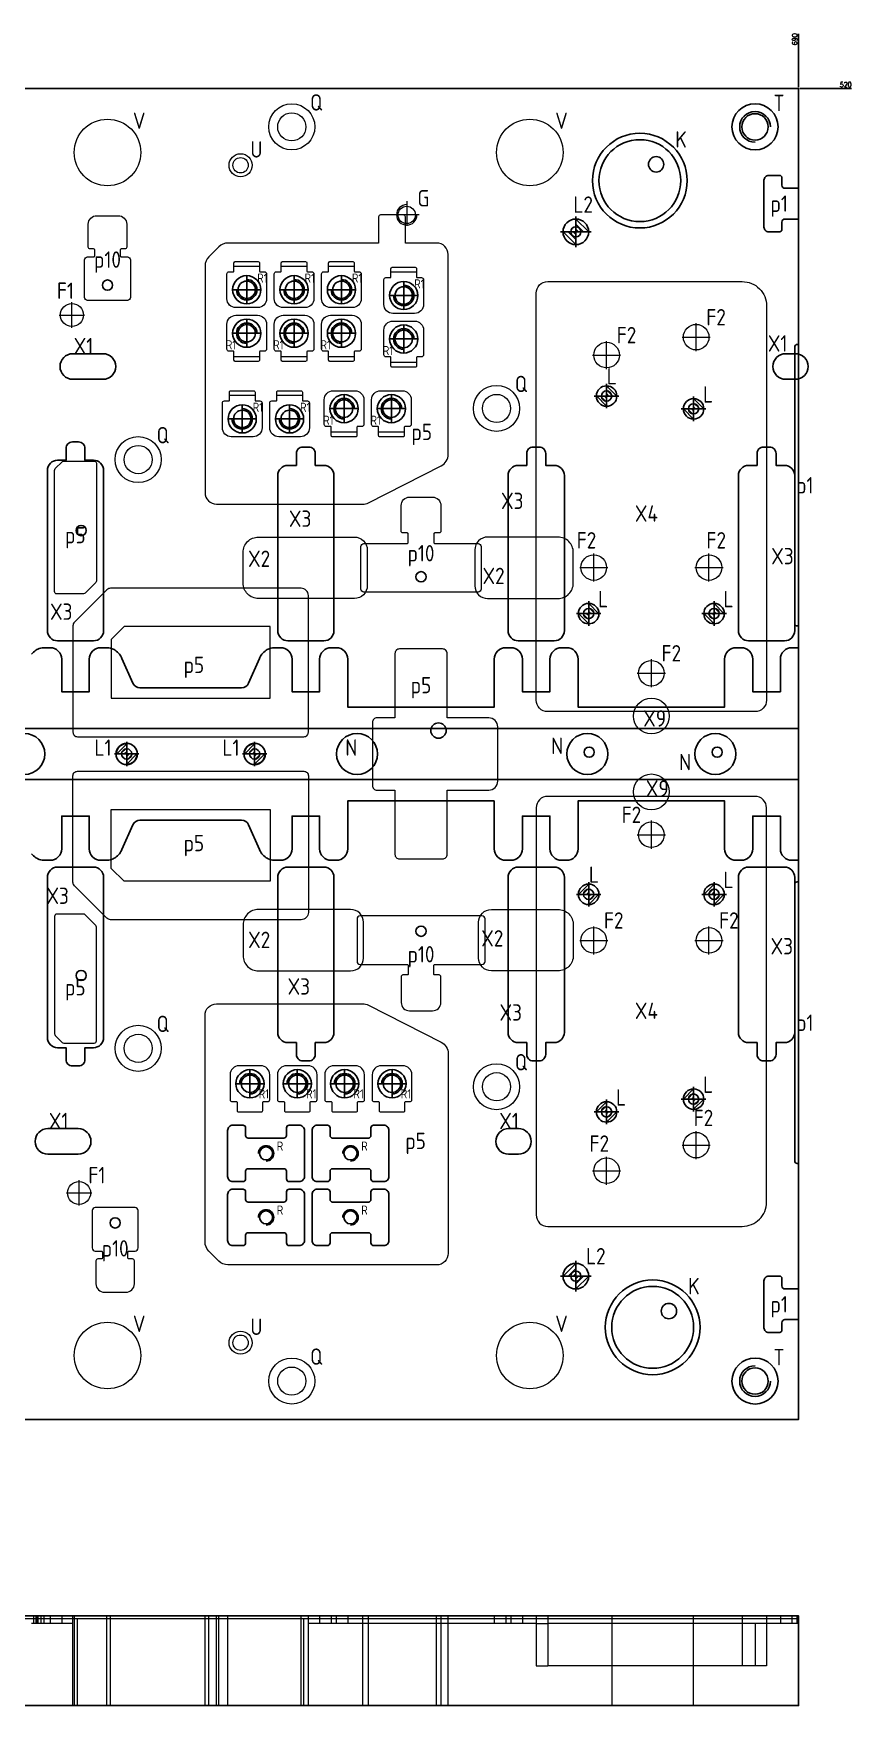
# Model space of a CAD drawing. Header units: millimetres. Extents: x 48754 to 50247, y 1387 to 2180.
# Drawn here: x 49259 to 49578, y 1447 to 2100 of the extents above; entities that cross this region are included whole.
import ezdxf
from ezdxf.enums import TextEntityAlignment as Align

# ---------------------------------------------------------------- set-up
doc = ezdxf.new("R2010")
doc.units = ezdxf.units.MM
for name, pattern in [('CENTER', [0]), ('DASHED', [0]), ('HIDDEN', [0])]:
    doc.linetypes.add(name, pattern=pattern)
for name, color, linetype in [('DIE', 7, 'Continuous'), ('DIE_O', 40, 'Continuous'), ('DIE_P', 2, 'Continuous'), ('DIE_W', 1, 'Continuous'), ('DIM', 4, 'Continuous'), ('TEXT', 4, 'Continuous')]:
    doc.layers.add(name, color=color, linetype=linetype)
doc.styles.add('gbenor', font='gbenor.shx', dxfattribs={"bigfont": 'gbcbig.shx'})
doc.styles.get("Standard").update_dxf_attribs({"font": 'txt.shx', "width": 0.85, "bigfont": 'ctxt.shx'})
doc.dimstyles.new('T-2-WX', dxfattribs={"dimtxt": 2, "dimasz": 2, "dimexe": 0.5, "dimexo": 0.5, "dimgap": 0.5, "dimtad": 1, "dimtxsty": 'Standard', "dimblk": 'OPEN30', "dimcen": 0, "dimazin": 3, "dimtfac": 1, "dimtmove": 0, "dimatfit": 3, "dimldrblk": 'OPEN30', "dimlwd": -1, "dimlwe": -1})

# ---------------------------------------------------------------- blocks, each defined once
blk = doc.blocks.new('HENXIAO0')
at = {"color": 230}
for p, q in [((-0.6, 0), (0.6, 0)), ((-0.5, -0.003), (0, 0.497)), ((-0.3, 0), (0, 0.3)), ((-0.1, 0), (0, 0.1)), ((0, 0.6), (0, -0.6)), ((0.5, 0.003), (0, -0.497)), ((0.1, 0), (0, -0.1)), ((0.3, 0), (0, -0.3))]:
    blk.add_line(p, q, dxfattribs=at)
for start, end in [(90, 180), (270, 0)]:
    blk.add_arc((0, 0), 0.5, start, end, dxfattribs=at)
blk = doc.blocks.new('locater0')
for p, q in [((-0.6, 0), (0.6, 0)), ((-0.5, -0.003), (0, 0.497)), ((-0.3, 0), (0, 0.3)), ((-0.1, 0), (0, 0.1)), ((0, 0.6), (0, -0.6)), ((0.5, 0.003), (0, -0.497)), ((0.1, 0), (0, -0.1)), ((0.3, 0), (0, -0.3))]:
    blk.add_line(p, q)
for start, end in [(90, 180), (270, 0)]:
    blk.add_arc((0, 0), 0.5, start, end)
blk = doc.blocks.new('*D7587')
at = {"layer": 'Defpoints', "color": 0}
for p in [(49557.56, 2078.96), (49573.32, 2078.96), (48867.56, 1558.96)]:
    blk.add_point(p, dxfattribs=at)
at = {"layer": 'DIM', "color": 0}
blk.add_line((49558.06, 2078.96), (49578.19, 2078.96), dxfattribs=at)
at = {"layer": 'DIM', "color": 0, "insert": (49576, 2080.46), "char_height": 2, "attachment_point": 5}
blk.add_mtext('520', dxfattribs=at)
blk = doc.blocks.new('_Open30')
blk = doc.blocks.new('*D7588')
at = {"layer": 'Defpoints', "color": 0}
for p in [(49557.56, 2095.55), (49557.56, 2078.96), (48867.56, 1558.96)]:
    blk.add_point(p, dxfattribs=at)
at = {"layer": 'DIM', "color": 0}
blk.add_line((49557.56, 2079.46), (49557.56, 2100.34), dxfattribs=at)
at = {"layer": 'DIM', "color": 0, "insert": (49556.06, 2098.19), "char_height": 2, "attachment_point": 5, "rotation": 90}
blk.add_mtext('690', dxfattribs=at)
blk = doc.blocks.new('*u7581')
at = {"layer": 'DIE', "color": 11, "linetype": 'Continuous', "lineweight": 13}
for p, q in [((-690, 35), (0, 35)), ((0, 0), (0, 35)), ((0, 0), (-690, 0))]:
    blk.add_line(p, q, dxfattribs=at)
at = {"layer": 'DIE', "color": 2, "linetype": 'DASHED', "lineweight": 13}
for p, q in [((-503.65, 34), (-283.5, 34)), ((-283.5, 34), (-281.7, 34)), ((-281.7, 34), (-193.3, 34)), ((-193.3, 34), (-191.5, 34)), ((-191.5, 34), (0, 34)), ((-102.5, 35), (-102.5, 15.5)), ((-12.5, 35), (-12.5, 15.5)), ((-102.5, 32), (-98, 32)), ((-17, 32), (-98, 32)), ((-12.5, 32), (-17, 32)), ((-102.5, 15.5), (-98, 15.5)), ((-22, 15.5), (-98, 15.5)), ((-12.5, 15.5), (-22, 15.5))]:
    blk.add_line(p, q, dxfattribs=at)
at = {"layer": 'DIE', "color": 155, "linetype": 'DASHED', "lineweight": 13}
for p, q in [((-298.86, 35), (-298.86, 32)), ((-298.86, 35), (-298.86, 32)), ((-297.97, 35), (-297.97, 32)), ((-297.97, 35), (-297.97, 32)), ((-297.58, 35), (-297.58, 32)), ((-297.58, 35), (-297.58, 32)), ((-297.19, 35), (-297.19, 32)), ((-297.19, 35), (-297.19, 32)), ((-296.05, 35), (-296.05, 32)), ((-292.39, 35), (-292.39, 32)), ((-292.39, 35), (-292.39, 32)), ((-282.91, 0), (-282.91, 35)), ((-282.91, 0), (-282.91, 35)), ((-281.7, 0), (-281.7, 34)), ((-281.7, 0), (-281.7, 34)), ((-270.23, 0), (-270.23, 35)), ((-270.23, 0), (-270.23, 35)), ((-268.81, 0), (-268.81, 35)), ((-268.81, 0), (-268.81, 35)), ((-230.42, 0), (-230.42, 35)), ((-230.42, 0), (-230.42, 35)), ((-227.39, 0), (-227.39, 35)), ((-227.39, 0), (-227.39, 35)), ((-226.49, 0), (-226.49, 35)), ((-226.49, 0), (-226.49, 35)), ((-222.96, 0), (-222.96, 35)), ((-222.96, 0), (-222.96, 35)), ((-194.3, 0), (-194.3, 35)), ((-194.3, 0), (-194.3, 35)), ((-193.3, 0), (-193.3, 34)), ((-193.3, 0), (-193.3, 34)), ((-182.61, 35), (-182.61, 32)), ((-182.61, 35), (-182.61, 32)), ((-180.61, 35), (-180.61, 32)), ((-180.61, 35), (-180.61, 32)), ((-170.29, 0), (-170.29, 35)), ((-170.29, 0), (-170.29, 35)), ((-168.03, 0), (-168.03, 35)), ((-168.03, 0), (-168.03, 35)), ((-141.39, 0), (-141.39, 35)), ((-141.39, 0), (-141.39, 35)), ((-139.62, 0), (-139.62, 35)), ((-139.62, 0), (-139.62, 35)), ((-114.39, 35), (-114.39, 32)), ((-114.39, 35), (-114.39, 32)), ((-112.39, 35), (-112.39, 32)), ((-112.39, 35), (-112.39, 32)), ((-98, 35), (-98, 15.5)), ((-98, 35), (-98, 15.5)), ((-22, 35), (-22, 15.5)), ((-22, 35), (-22, 15.5)), ((-2.61, 35), (-2.61, 32)), ((-2.61, 35), (-2.61, 32)), ((-0.61, 35), (-0.61, 32)), ((-0.61, 35), (-0.61, 32)), ((-98, 32), (-98, 15.5)), ((-98, 32), (-98, 15.5)), ((-17, 32), (-17, 15.5)), ((-17, 32), (-17, 15.5))]:
    blk.add_line(p, q, dxfattribs=at)
at = {"layer": 'DIE', "color": 11, "linetype": 'DASHED', "lineweight": 13}
for p, q in [((-294.85, 35), (-294.85, 32)), ((-287.89, 35), (-287.89, 32)), ((-283.5, 0), (-283.5, 35)), ((-231.89, 0), (-231.89, 35)), ((-191.5, 0), (-191.5, 35)), ((-187.11, 35), (-187.11, 32)), ((-176.11, 35), (-176.11, 32)), ((-136.89, 0), (-136.89, 35)), ((-118.89, 35), (-118.89, 35)), ((-118.89, 35), (-118.89, 32)), ((-107.89, 35), (-107.89, 32)), ((-73, 35), (-73, 0)), ((-41, 0), (-41, 35)), ((-7.11, 35), (-7.11, 32))]:
    blk.add_line(p, q, dxfattribs=at)
at = {"layer": 'DIE', "color": 31, "linetype": 'DASHED', "lineweight": 13}
for p, q in [((-298.86, 32), (-299.63, 32)), ((-297.97, 32), (-298.86, 32)), ((-297.58, 32), (-297.97, 32)), ((-297.19, 32), (-297.58, 32)), ((-294.85, 32), (-297.19, 32)), ((-292.39, 32), (-294.85, 32)), ((-287.89, 32), (-292.39, 32)), ((-283.5, 32), (-287.89, 32)), ((-187.11, 32), (-191.5, 32)), ((-182.61, 32), (-187.11, 32)), ((-180.61, 32), (-182.61, 32)), ((-176.11, 32), (-180.61, 32)), ((-118.89, 32), (-176.11, 32)), ((-114.39, 32), (-118.89, 32)), ((-112.39, 32), (-114.39, 32)), ((-107.89, 32), (-112.39, 32)), ((-102.5, 32), (-107.89, 32)), ((-7.11, 32), (-12.5, 32)), ((-2.61, 32), (-7.11, 32)), ((-0.61, 32), (-2.61, 32)), ((0, 32), (-0.61, 32))]:
    blk.add_line(p, q, dxfattribs=at)

msp = doc.modelspace()

# ---------------------------------------------------------------- linework, layer by layer
at = {"layer": 'DIE'}
msp.add_lwpolyline([(48867.562, 1558.962), (48867.562, 2078.962), (49557.562, 2078.962), (49557.562, 1558.962)], close=True, dxfattribs=at)
at = {"layer": 'DIE', "linetype": 'Continuous', "flags": 128}
msp.add_lwpolyline([(48867.062, 1482.195), (49557.562, 1482.195), (49557.562, 1447.195), (48867.062, 1447.195)], close=True, dxfattribs=at)
at = {"layer": 'DIE_O', "linetype": 'CENTER', "lineweight": 15}
for p, q in [((49404.482, 2034.872), (49404.482, 2025.272)), ((49409.282, 2029.572), (49399.682, 2029.572))]:
    msp.add_line(p, q, dxfattribs=at)
at = {"layer": 'DIE_O', "color": 4, "linetype": 'CENTER', "lineweight": 15}
for p, q in [((49273.672, 1985.512), (49273.672, 1995.412)), ((49268.722, 1990.462), (49278.622, 1990.462)), ((49517.562, 1976.3), (49517.562, 1987.3)), ((49482.562, 1969.3), (49482.562, 1980.3)), ((49512.062, 1981.8), (49523.062, 1981.8)), ((49477.062, 1974.8), (49488.062, 1974.8)), ((49477.562, 1886.3), (49477.562, 1897.3)), ((49522.562, 1886.3), (49522.562, 1897.3)), ((49472.062, 1891.8), (49483.062, 1891.8)), ((49517.062, 1891.8), (49528.062, 1891.8)), ((49500.062, 1845.016), (49500.062, 1856.016)), ((49494.562, 1850.516), (49505.562, 1850.516)), ((49500.062, 1781.908), (49500.062, 1792.908)), ((49494.562, 1787.408), (49505.562, 1787.408)), ((49477.562, 1740.624), (49477.562, 1751.624)), ((49522.562, 1740.624), (49522.562, 1751.624)), ((49472.062, 1746.124), (49483.062, 1746.124)), ((49517.062, 1746.124), (49528.062, 1746.124)), ((49512.062, 1666.124), (49523.062, 1666.124)), ((49517.562, 1660.624), (49517.562, 1671.624)), ((49482.562, 1650.624), (49482.562, 1661.624)), ((49477.062, 1656.124), (49488.062, 1656.124)), ((49271.502, 1647.462), (49281.402, 1647.462)), ((49276.452, 1642.512), (49276.452, 1652.412))]:
    msp.add_line(p, q, dxfattribs=at)
at = {"layer": 'DIE_O', "color": 2, "linetype": 'Continuous', "lineweight": 15}
for points in [[(49535.562, 2003.52, -0.4142136), (49545.062, 1994.02), (49545.062, 1840.016, -0.4142136), (49540.562, 1835.516), (49459.562, 1835.516, -0.4142136), (49455.062, 1840.016), (49455.062, 1999.02, -0.4142136), (49459.562, 2003.52)], [(49535.562, 1634.404, 0.4142136), (49545.062, 1643.904), (49545.062, 1797.908, 0.4142136), (49540.562, 1802.408), (49459.562, 1802.408, 0.4142136), (49455.062, 1797.908), (49455.062, 1638.904, 0.4142136), (49459.562, 1634.404)]]:
    msp.add_lwpolyline(points, format="xyb", close=True, dxfattribs=at)
at = {"layer": 'DIE_O', "color": 94, "linetype": 'Continuous', "lineweight": 25}
for points in [[(49274.017, 1965.339), (49285.829, 1965.339, 1), (49285.829, 1975.339), (49274.017, 1975.339, 1)], [(49552.517, 1965.339), (49556.329, 1965.339, 1), (49556.329, 1975.339), (49552.517, 1975.339, 1)], [(49264.294, 1662.585), (49276.106, 1662.585, 1), (49276.106, 1672.585), (49264.294, 1672.585, 1)], [(49444.294, 1662.585), (49448.106, 1662.585, 1), (49448.106, 1672.585), (49444.294, 1672.585, 1)]]:
    msp.add_lwpolyline(points, format="xyb", close=True, dxfattribs=at)
at = {"layer": 'DIE_O', "color": 94, "linetype": 'Continuous'}
for points in [[(49273.857, 1940.847, 0.4142136), (49271.357, 1938.347), (49271.357, 1933.728), (49268.062, 1933.728, 0.4142135), (49264.062, 1929.728), (49264.062, 1867.161, 0.4142136), (49268.062, 1863.161), (49282.062, 1863.161, 0.4142135), (49286.062, 1867.161), (49286.062, 1929.728, 0.4142136), (49282.062, 1933.728), (49278.766, 1933.728), (49278.766, 1938.347, 0.4142136), (49276.266, 1940.847)], [(49363.857, 1938.847, 0.4142136), (49361.357, 1936.347), (49361.357, 1931.728), (49358.062, 1931.728, 0.4142135), (49354.062, 1927.728), (49354.062, 1867.161, 0.4142136), (49358.062, 1863.161), (49372.062, 1863.161, 0.4142135), (49376.062, 1867.161), (49376.062, 1927.728, 0.4142136), (49372.062, 1931.728), (49368.766, 1931.728), (49368.766, 1936.347, 0.4142136), (49366.266, 1938.847)], [(49453.857, 1938.847, 0.4142136), (49451.357, 1936.347), (49451.357, 1931.728), (49448.062, 1931.728, 0.4142135), (49444.062, 1927.728), (49444.062, 1867.161, 0.4142136), (49448.062, 1863.161), (49462.062, 1863.161, 0.4142135), (49466.062, 1867.161), (49466.062, 1927.728, 0.4142136), (49462.062, 1931.728), (49458.766, 1931.728), (49458.766, 1936.347, 0.4142136), (49456.266, 1938.847)], [(49543.857, 1938.847, 0.4142136), (49541.357, 1936.347), (49541.357, 1931.728), (49538.062, 1931.728, 0.4142135), (49534.062, 1927.728), (49534.062, 1867.161, 0.4142136), (49538.062, 1863.161), (49552.062, 1863.161, 0.4142135), (49556.062, 1867.161), (49556.062, 1927.728, 0.4142136), (49552.062, 1931.728), (49548.766, 1931.728), (49548.766, 1936.347, 0.4142136), (49546.266, 1938.847)], [(49273.857, 1697.077, -0.4142136), (49271.357, 1699.577), (49271.357, 1704.196), (49268.062, 1704.196, -0.4142135), (49264.062, 1708.196), (49264.062, 1770.763, -0.4142136), (49268.062, 1774.763), (49282.062, 1774.763, -0.4142135), (49286.062, 1770.763), (49286.062, 1708.196, -0.4142136), (49282.062, 1704.196), (49278.766, 1704.196), (49278.766, 1699.577, -0.4142136), (49276.266, 1697.077)], [(49363.857, 1699.077, -0.4142136), (49361.357, 1701.577), (49361.357, 1706.196), (49358.062, 1706.196, -0.4142135), (49354.062, 1710.196), (49354.062, 1770.763, -0.4142136), (49358.062, 1774.763), (49372.062, 1774.763, -0.4142135), (49376.062, 1770.763), (49376.062, 1710.196, -0.4142136), (49372.062, 1706.196), (49368.766, 1706.196), (49368.766, 1701.577, -0.4142136), (49366.266, 1699.077)], [(49453.857, 1699.077, -0.4142136), (49451.357, 1701.577), (49451.357, 1706.196), (49448.062, 1706.196, -0.4142135), (49444.062, 1710.196), (49444.062, 1770.763, -0.4142136), (49448.062, 1774.763), (49462.062, 1774.763, -0.4142135), (49466.062, 1770.763), (49466.062, 1710.196, -0.4142136), (49462.062, 1706.196), (49458.766, 1706.196), (49458.766, 1701.577, -0.4142136), (49456.266, 1699.077)], [(49543.857, 1699.077, -0.4142136), (49541.357, 1701.577), (49541.357, 1706.196), (49538.062, 1706.196, -0.4142135), (49534.062, 1710.196), (49534.062, 1770.763, -0.4142136), (49538.062, 1774.763), (49552.062, 1774.763, -0.4142135), (49556.062, 1770.763), (49556.062, 1710.196, -0.4142136), (49552.062, 1706.196), (49548.766, 1706.196), (49548.766, 1701.577, -0.4142136), (49546.266, 1699.077)]]:
    msp.add_lwpolyline(points, format="xyb", close=True, dxfattribs=at)
at = {"layer": 'DIE_O', "color": 94, "linetype": 'Continuous', "lineweight": 18}
for points in [[(49340.562, 1885.709), (49340.562, 1897.709, -0.4142136), (49346.562, 1903.709), (49384.062, 1903.709, -0.4142136), (49389.062, 1898.709), (49389.062, 1884.709, -0.4142136), (49384.062, 1879.709), (49346.562, 1879.709, -0.4142136)], [(49469.562, 1885.709), (49469.562, 1897.709, 0.4142136), (49463.562, 1903.709), (49436.062, 1903.709, 0.4142136), (49431.062, 1898.709), (49431.062, 1884.709, 0.4142136), (49436.062, 1879.709), (49463.562, 1879.709, 0.4142136)], [(49340.562, 1752.215), (49340.562, 1740.215, 0.4142136), (49346.562, 1734.215), (49382.562, 1734.215, 0.4142136), (49387.562, 1739.215), (49387.562, 1753.215, 0.4142136), (49382.562, 1758.215), (49346.562, 1758.215, 0.4142136)], [(49469.562, 1752.215), (49469.562, 1740.215, -0.4142136), (49463.562, 1734.215), (49437.562, 1734.215, -0.4142136), (49432.562, 1739.215), (49432.562, 1753.215, -0.4142136), (49437.562, 1758.215), (49463.562, 1758.215, -0.4142136)]]:
    msp.add_lwpolyline(points, format="xyb", close=True, dxfattribs=at)
at = {"layer": 'DIE_O', "color": 94, "linetype": 'Continuous'}
for points in [[(49257.928, 1857.937, -0.0753468), (49259.595, 1859.484, -0.0353717), (49260.375, 1859.932, -0.112293), (49262.713, 1860.49), (49265.172, 1860.49, -0.4142136), (49269.672, 1855.99), (49269.672, 1843.252), (49280.451, 1843.252), (49280.451, 1855.99, -0.4142136), (49284.951, 1860.49), (49287.41, 1860.49, -0.11229), (49289.748, 1859.932, -0.0353864), (49290.528, 1859.484, -0.0753572), (49292.195, 1857.937, -0.0654209), (49293.223, 1856.24), (49297.497, 1846.589, 0.2967697), (49300.24, 1844.804), (49339.958, 1844.804, 0.2985458), (49342.709, 1846.607), (49346.895, 1856.23, -0.0658814), (49347.928, 1857.937, -0.0753468), (49349.595, 1859.484, -0.0353717), (49350.375, 1859.932, -0.112293), (49352.713, 1860.49), (49355.172, 1860.49, -0.4142136), (49359.672, 1855.99), (49359.672, 1843.252), (49370.451, 1843.252), (49370.451, 1855.99, -0.4142136), (49374.951, 1860.49), (49376.951, 1860.49, -0.4142136), (49381.451, 1855.99), (49381.451, 1837.304), (49438.672, 1837.304), (49438.672, 1855.992, -0.4142136), (49443.172, 1860.492), (49445.172, 1860.492, -0.4142136), (49449.672, 1855.992), (49449.672, 1843.253), (49460.451, 1843.253), (49460.451, 1855.992, -0.4142136), (49464.951, 1860.492), (49466.951, 1860.492, -0.4142136), (49471.451, 1855.992), (49471.451, 1837.304), (49528.672, 1837.304), (49528.672, 1855.99, -0.4142136), (49533.172, 1860.49), (49535.172, 1860.49, -0.4142136), (49539.672, 1855.99), (49539.672, 1843.252), (49550.451, 1843.252), (49550.451, 1855.99, -0.4142136), (49554.951, 1860.49), (49556.951, 1860.49, -0.0340524), (49557.562, 1860.449), (49557.562, 1828.962), (49053.912, 1828.962, -0.4142136)], [(49053.912, 1808.962), (49557.562, 1808.962), (49557.562, 1777.475, -0.0340524), (49556.951, 1777.434), (49554.951, 1777.434, -0.4142136), (49550.451, 1781.934), (49550.451, 1794.672), (49539.672, 1794.672), (49539.672, 1781.934, -0.4142136), (49535.172, 1777.434), (49533.172, 1777.434, -0.4142136), (49528.672, 1781.934), (49528.672, 1800.622), (49471.451, 1800.62), (49471.451, 1781.932, -0.4142136), (49466.951, 1777.432), (49464.951, 1777.432, -0.4142136), (49460.451, 1781.932), (49460.451, 1794.671), (49449.672, 1794.671), (49449.672, 1781.932, -0.4142136), (49445.172, 1777.432), (49443.172, 1777.432, -0.4142136), (49438.672, 1781.932), (49438.672, 1800.62)], [(49438.672, 1800.62), (49381.451, 1800.62), (49381.451, 1781.932, -0.4142136), (49376.951, 1777.432), (49374.951, 1777.432, -0.4142136), (49370.451, 1781.932), (49370.451, 1794.671), (49359.672, 1794.671), (49359.672, 1781.932, -0.4142136), (49355.172, 1777.432), (49352.713, 1777.432, -0.112293), (49350.375, 1777.99, -0.0353717), (49349.595, 1778.439, -0.0753467), (49347.928, 1779.986, -0.0658814), (49346.895, 1781.693), (49342.709, 1791.316, 0.2985458), (49339.958, 1793.119), (49300.24, 1793.119, 0.2967697), (49297.497, 1791.333), (49293.223, 1781.682, -0.0654209), (49292.195, 1779.986, -0.0753572), (49290.528, 1778.439, -0.0353864), (49289.748, 1777.99, -0.11229), (49287.41, 1777.432), (49284.951, 1777.432, -0.4142136), (49280.451, 1781.932), (49280.451, 1794.671), (49269.672, 1794.671), (49269.672, 1781.932, -0.4142136), (49265.172, 1777.432), (49262.713, 1777.432, -0.112293), (49260.375, 1777.99, -0.0353717), (49259.595, 1778.439, -0.0753467), (49257.928, 1779.986, -0.0658814)]]:
    msp.add_lwpolyline(points, format="xyb", dxfattribs=at)
at = {"layer": 'DIE_O', "color": 2, "linetype": 'Continuous', "lineweight": 15}
msp.add_lwpolyline([(49050.412, 1828.962), (49050.412, 1808.962), (49557.562, 1808.962), (49557.562, 1828.962)], close=True, dxfattribs=at)
at = {"layer": 'DIE_O', "lineweight": 18}
for centre, radius in [((49359.562, 2063.962), 9), ((49359.562, 2063.962), 5.5), ((49439.562, 1953.962), 9), ((49439.562, 1953.962), 5.5), ((49299.562, 1933.962), 9), ((49299.562, 1933.962), 5.5), ((49299.562, 1703.962), 9), ((49299.562, 1703.962), 5.5), ((49439.562, 1688.962), 9), ((49439.562, 1688.962), 5.5), ((49359.562, 1573.962), 9), ((49359.562, 1573.962), 5.5)]:
    msp.add_circle(centre, radius, dxfattribs=at)
at = {"layer": 'DIE_O'}
for centre, radius in [((49540.562, 2063.962), 9), ((49540.562, 2063.962), 5.15), ((49540.562, 1573.962), 9), ((49540.562, 1573.962), 5.15)]:
    msp.add_circle(centre, radius, dxfattribs=at)
at = {"layer": 'DIE_O', "lineweight": 9}
for centre in [(49287.562, 2053.962), (49452.562, 2053.962), (49287.562, 1583.962), (49452.562, 1583.962)]:
    msp.add_circle(centre, 13, dxfattribs=at)
at = {"layer": 'DIE_O', "linetype": 'HIDDEN', "ltscale": 5}
for centre in [(49495.562, 2042.962), (49500.562, 1594.962)]:
    msp.add_circle(centre, 18.5, dxfattribs=at)
at = {"layer": 'DIE_O', "linetype": 'Continuous', "lineweight": 18}
for centre in [(49339.562, 2048.962), (49339.562, 1588.962)]:
    msp.add_circle(centre, 3, dxfattribs=at)
at = {"layer": 'DIE_O', "color": 3}
for centre, radius in [((49501.925, 2049.326), 3), ((49470.562, 2022.962), 2), ((49287.562, 2002.162), 2), ((49482.562, 1958.8), 2), ((49516.562, 1953.8), 2), ((49277.262, 1906.247), 2), ((49410.062, 1888.209), 2), ((49475.562, 1873.8), 2), ((49524.562, 1873.8), 2), ((49416.884, 1828.119), 3), ((49295.062, 1818.962), 2), ((49345.062, 1818.962), 2), ((49475.769, 1819.669), 2), ((49525.769, 1819.669), 2), ((49475.562, 1764.124), 2), ((49524.562, 1764.124), 2), ((49410.062, 1749.715), 2), ((49277.262, 1732.427), 2), ((49277.262, 1732.427), 2), ((49516.562, 1684.124), 2), ((49482.562, 1679.124), 2), ((49290.562, 1635.762), 2), ((49470.562, 1614.962), 2), ((49506.925, 1601.326), 3)]:
    msp.add_circle(centre, radius, dxfattribs=at)
at = {"layer": 'DIE_O', "linetype": 'Continuous', "lineweight": 15}
for centre, radius in [((49404.482, 2029.572), 3.4), ((49273.672, 1990.462), 4.5), ((49517.562, 1981.8), 5), ((49482.562, 1974.8), 5), ((49477.562, 1891.8), 5), ((49522.562, 1891.8), 5), ((49500.062, 1850.516), 5), ((49500.062, 1787.408), 5), ((49477.562, 1746.124), 5), ((49522.562, 1746.124), 5), ((49517.562, 1666.124), 5), ((49482.562, 1656.124), 5), ((49276.452, 1647.462), 4.5)]:
    msp.add_circle(centre, radius, dxfattribs=at)
at = {"layer": 'DIE_O', "lineweight": 15}
for centre in [(49500.062, 1833.782), (49500.062, 1804.142)]:
    msp.add_circle(centre, 7, dxfattribs=at)
at = {"layer": 'DIE_O'}
for centre, start, end in [((49540.562, 2063.962), 0, 270), ((49540.562, 1573.962), 90, 0)]:
    msp.add_arc(centre, 6, start, end, dxfattribs=at)
at = {"layer": 'DIE_O', "linetype": 'Continuous', "lineweight": 15}
msp.add_arc((49404.482, 2029.572), 4, 90, 0, dxfattribs=at)
at = {"layer": 'DIE_P', "linetype": 'HIDDEN', "lineweight": 15, "ltscale": 5}
for p, q in [((49336.962, 2009.534, 0), (49346.962, 2009.534, 0)), ((49355.462, 2009.534, 0), (49365.462, 2009.534, 0)), ((49373.962, 2009.534, 0), (49383.962, 2009.534, 0)), ((49398.295, 2007.289, 0), (49408.295, 2007.289, 0)), ((49346.962, 1974.134, 0), (49336.962, 1974.134, 0)), ((49365.462, 1974.134, 0), (49355.462, 1974.134, 0)), ((49383.962, 1974.134, 0), (49373.962, 1974.134, 0)), ((49408.295, 1971.889, 0), (49398.295, 1971.889, 0)), ((49335.199, 1959.079, 0), (49345.199, 1959.079, 0)), ((49353.699, 1959.079, 0), (49363.699, 1959.079, 0)), ((49384.99, 1944.67, 0), (49374.99, 1944.67, 0)), ((49403.49, 1944.67, 0), (49393.49, 1944.67, 0))]:
    msp.add_line(p, q, dxfattribs=at)
at = {"layer": 'DIE_P', "color": 4, "linetype": 'CENTER', "ltscale": 0.007}
for p, q in [((49341.962, 2005.534), (49341.962, 1995.134)), ((49360.462, 2005.534), (49360.462, 1995.134)), ((49378.962, 2005.534), (49378.962, 1995.134)), ((49336.762, 2000.334), (49347.162, 2000.334)), ((49355.262, 2000.334), (49365.662, 2000.334)), ((49373.762, 2000.334), (49384.162, 2000.334)), ((49403.295, 2003.289), (49403.295, 1992.889)), ((49398.095, 1998.089), (49408.495, 1998.089)), ((49341.962, 1978.134), (49341.962, 1988.534)), ((49360.462, 1978.134), (49360.462, 1988.534)), ((49378.962, 1978.134), (49378.962, 1988.534)), ((49403.295, 1975.889), (49403.295, 1986.289)), ((49347.162, 1983.334), (49336.762, 1983.334)), ((49365.662, 1983.334), (49355.262, 1983.334)), ((49384.162, 1983.334), (49373.762, 1983.334)), ((49408.495, 1981.089), (49398.095, 1981.089)), ((49340.199, 1955.079), (49340.199, 1944.679)), ((49358.699, 1955.079), (49358.699, 1944.679)), ((49385.19, 1953.87), (49374.79, 1953.87)), ((49379.99, 1948.67), (49379.99, 1959.07)), ((49403.69, 1953.87), (49393.29, 1953.87)), ((49398.49, 1948.67), (49398.49, 1959.07)), ((49334.999, 1949.879), (49345.399, 1949.879)), ((49353.499, 1949.879), (49363.899, 1949.879)), ((49343.226, 1684.941), (49343.226, 1695.341)), ((49361.726, 1684.941), (49361.726, 1695.341)), ((49380.226, 1684.941), (49380.226, 1695.341)), ((49398.726, 1684.941), (49398.726, 1695.341)), ((49338.026, 1690.141), (49348.426, 1690.141)), ((49356.526, 1690.141), (49366.926, 1690.141)), ((49375.026, 1690.141), (49385.426, 1690.141)), ((49393.526, 1690.141), (49403.926, 1690.141))]:
    msp.add_line(p, q, dxfattribs=at)
at = {"layer": 'DIE_P', "color": 6, "linetype": 'Continuous', "lineweight": 15}
for points in [[(49347.262, 2007.334), (49348.912, 2007.334, -0.4142136), (49349.712, 2006.534), (49349.712, 1996.834, -0.4142136), (49346.212, 1993.334), (49337.712, 1993.334, -0.4142136), (49334.212, 1996.834), (49334.212, 2006.534, -0.4142136), (49335.012, 2007.334), (49336.662, 2007.334, 0.4142136), (49336.962, 2007.634), (49336.962, 2010.834, -0.4142136), (49337.462, 2011.334), (49346.462, 2011.334, -0.4142136), (49346.962, 2010.834), (49346.962, 2007.634, 0.4142136)], [(49365.762, 2007.334), (49367.412, 2007.334, -0.4142136), (49368.212, 2006.534), (49368.212, 1996.834, -0.4142136), (49364.712, 1993.334), (49356.212, 1993.334, -0.4142136), (49352.712, 1996.834), (49352.712, 2006.534, -0.4142136), (49353.512, 2007.334), (49355.162, 2007.334, 0.4142136), (49355.462, 2007.634), (49355.462, 2010.834, -0.4142136), (49355.962, 2011.334), (49364.962, 2011.334, -0.4142136), (49365.462, 2010.834), (49365.462, 2007.634, 0.4142136)], [(49384.262, 2007.334), (49385.912, 2007.334, -0.4142136), (49386.712, 2006.534), (49386.712, 1996.834, -0.4142136), (49383.212, 1993.334), (49374.712, 1993.334, -0.4142136), (49371.212, 1996.834), (49371.212, 2006.534, -0.4142136), (49372.012, 2007.334), (49373.662, 2007.334, 0.4142136), (49373.962, 2007.634), (49373.962, 2010.834, -0.4142136), (49374.462, 2011.334), (49383.462, 2011.334, -0.4142136), (49383.962, 2010.834), (49383.962, 2007.634, 0.4142136)], [(49408.595, 2005.089), (49410.245, 2005.089, -0.4142136), (49411.045, 2004.289), (49411.045, 1994.589, -0.4142136), (49407.545, 1991.089), (49399.045, 1991.089, -0.4142136), (49395.545, 1994.589), (49395.545, 2004.289, -0.4142136), (49396.345, 2005.089), (49397.995, 2005.089, 0.4142136), (49398.295, 2005.389), (49398.295, 2008.589, -0.4142136), (49398.795, 2009.089), (49407.795, 2009.089, -0.4142136), (49408.295, 2008.589), (49408.295, 2005.389, 0.4142136)], [(49336.662, 1976.334), (49335.012, 1976.334, -0.4142136), (49334.212, 1977.134), (49334.212, 1986.834, -0.4142136), (49337.712, 1990.334), (49346.212, 1990.334, -0.4142136), (49349.712, 1986.834), (49349.712, 1977.134, -0.4142136), (49348.912, 1976.334), (49347.262, 1976.334, 0.4142136), (49346.962, 1976.034), (49346.962, 1972.834, -0.4142136), (49346.462, 1972.334), (49337.462, 1972.334, -0.4142136), (49336.962, 1972.834), (49336.962, 1976.034, 0.4142136)], [(49355.162, 1976.334), (49353.512, 1976.334, -0.4142136), (49352.712, 1977.134), (49352.712, 1986.834, -0.4142136), (49356.212, 1990.334), (49364.712, 1990.334, -0.4142136), (49368.212, 1986.834), (49368.212, 1977.134, -0.4142136), (49367.412, 1976.334), (49365.762, 1976.334, 0.4142136), (49365.462, 1976.034), (49365.462, 1972.834, -0.4142136), (49364.962, 1972.334), (49355.962, 1972.334, -0.4142136), (49355.462, 1972.834), (49355.462, 1976.034, 0.4142136)], [(49373.662, 1976.334), (49372.012, 1976.334, -0.4142136), (49371.212, 1977.134), (49371.212, 1986.834, -0.4142136), (49374.712, 1990.334), (49383.212, 1990.334, -0.4142136), (49386.712, 1986.834), (49386.712, 1977.134, -0.4142136), (49385.912, 1976.334), (49384.262, 1976.334, 0.4142136), (49383.962, 1976.034), (49383.962, 1972.834, -0.4142136), (49383.462, 1972.334), (49374.462, 1972.334, -0.4142136), (49373.962, 1972.834), (49373.962, 1976.034, 0.4142136)], [(49397.995, 1974.089), (49396.345, 1974.089, -0.4142136), (49395.545, 1974.889), (49395.545, 1984.589, -0.4142136), (49399.045, 1988.089), (49407.545, 1988.089, -0.4142136), (49411.045, 1984.589), (49411.045, 1974.889, -0.4142136), (49410.245, 1974.089), (49408.595, 1974.089, 0.4142136), (49408.295, 1973.789), (49408.295, 1970.589, -0.4142136), (49407.795, 1970.089), (49398.795, 1970.089, -0.4142136), (49398.295, 1970.589), (49398.295, 1973.789, 0.4142136)], [(49345.499, 1956.879), (49347.149, 1956.879, -0.4142136), (49347.949, 1956.079), (49347.949, 1946.379, -0.4142136), (49344.449, 1942.879), (49335.949, 1942.879, -0.4142136), (49332.449, 1946.379), (49332.449, 1956.079, -0.4142136), (49333.249, 1956.879), (49334.899, 1956.879, 0.4142136), (49335.199, 1957.179), (49335.199, 1960.379, -0.4142136), (49335.699, 1960.879), (49344.699, 1960.879, -0.4142136), (49345.199, 1960.379), (49345.199, 1957.179, 0.4142136)], [(49363.999, 1956.879), (49365.649, 1956.879, -0.4142136), (49366.449, 1956.079), (49366.449, 1946.379, -0.4142136), (49362.949, 1942.879), (49354.449, 1942.879, -0.4142136), (49350.949, 1946.379), (49350.949, 1956.079, -0.4142136), (49351.749, 1956.879), (49353.399, 1956.879, 0.4142136), (49353.699, 1957.179), (49353.699, 1960.379, -0.4142136), (49354.199, 1960.879), (49363.199, 1960.879, -0.4142136), (49363.699, 1960.379), (49363.699, 1957.179, 0.4142136)], [(49374.69, 1946.87), (49373.04, 1946.87, -0.4142136), (49372.24, 1947.67), (49372.24, 1957.37, -0.4142136), (49375.74, 1960.87), (49384.24, 1960.87, -0.4142136), (49387.74, 1957.37), (49387.74, 1947.67, -0.4142136), (49386.94, 1946.87), (49385.29, 1946.87, 0.4142136), (49384.99, 1946.57), (49384.99, 1943.37, -0.4142136), (49384.49, 1942.87), (49375.49, 1942.87, -0.4142136), (49374.99, 1943.37), (49374.99, 1946.57, 0.4142136)], [(49393.19, 1946.87), (49391.54, 1946.87, -0.4142136), (49390.74, 1947.67), (49390.74, 1957.37, -0.4142136), (49394.24, 1960.87), (49402.74, 1960.87, -0.4142136), (49406.24, 1957.37), (49406.24, 1947.67, -0.4142136), (49405.44, 1946.87), (49403.79, 1946.87, 0.4142136), (49403.49, 1946.57), (49403.49, 1943.37, -0.4142136), (49402.99, 1942.87), (49393.99, 1942.87, -0.4142136), (49393.49, 1943.37), (49393.49, 1946.57, 0.4142136)], [(49348.526, 1683.141), (49350.176, 1683.141, 0.4142136), (49350.976, 1683.941), (49350.976, 1693.641, 0.4142136), (49347.476, 1697.141), (49338.976, 1697.141, 0.4142136), (49335.476, 1693.641), (49335.476, 1683.941, 0.4142136), (49336.276, 1683.141), (49337.926, 1683.141, -0.4142136), (49338.226, 1682.841), (49338.226, 1679.641, 0.4142136), (49338.726, 1679.141), (49347.726, 1679.141, 0.4142136), (49348.226, 1679.641), (49348.226, 1682.841, -0.4142136)], [(49367.026, 1683.141), (49368.676, 1683.141, 0.4142136), (49369.476, 1683.941), (49369.476, 1693.641, 0.4142136), (49365.976, 1697.141), (49357.476, 1697.141, 0.4142136), (49353.976, 1693.641), (49353.976, 1683.941, 0.4142136), (49354.776, 1683.141), (49356.426, 1683.141, -0.4142136), (49356.726, 1682.841), (49356.726, 1679.641, 0.4142136), (49357.226, 1679.141), (49366.226, 1679.141, 0.4142136), (49366.726, 1679.641), (49366.726, 1682.841, -0.4142136)], [(49385.526, 1683.141), (49387.176, 1683.141, 0.4142136), (49387.976, 1683.941), (49387.976, 1693.641, 0.4142136), (49384.476, 1697.141), (49375.976, 1697.141, 0.4142136), (49372.476, 1693.641), (49372.476, 1683.941, 0.4142136), (49373.276, 1683.141), (49374.926, 1683.141, -0.4142136), (49375.226, 1682.841), (49375.226, 1679.641, 0.4142136), (49375.726, 1679.141), (49384.726, 1679.141, 0.4142136), (49385.226, 1679.641), (49385.226, 1682.841, -0.4142136)], [(49404.026, 1683.141), (49405.676, 1683.141, 0.4142136), (49406.476, 1683.941), (49406.476, 1693.641, 0.4142136), (49402.976, 1697.141), (49394.476, 1697.141, 0.4142136), (49390.976, 1693.641), (49390.976, 1683.941, 0.4142136), (49391.776, 1683.141), (49393.426, 1683.141, -0.4142136), (49393.726, 1682.841), (49393.726, 1679.641, 0.4142136), (49394.226, 1679.141), (49403.226, 1679.141, 0.4142136), (49403.726, 1679.641), (49403.726, 1682.841, -0.4142136)]]:
    msp.add_lwpolyline(points, format="xyb", close=True, dxfattribs=at)
at = {"layer": 'DIE_P', "color": 6}
for points in [[(49334.513, 1671.919), (49334.513, 1653.919, 0.4142136), (49336.513, 1651.919), (49340.513, 1651.919, 0.4142136), (49341.513, 1652.919), (49341.513, 1655.919, -0.4142136), (49342.513, 1656.919), (49356.513, 1656.919, -0.4142136), (49357.513, 1655.919), (49357.513, 1652.919, 0.4142136), (49358.513, 1651.919), (49362.513, 1651.919, 0.4142136), (49364.513, 1653.919), (49364.513, 1671.919, 0.4142136), (49362.513, 1673.919), (49358.513, 1673.919, 0.4142136), (49357.513, 1672.919), (49357.513, 1669.919, -0.4142136), (49356.513, 1668.919), (49342.513, 1668.919, -0.4142136), (49341.513, 1669.919), (49341.513, 1672.919, 0.4142136), (49340.513, 1673.919), (49336.513, 1673.919, 0.4142136)], [(49367.513, 1671.919), (49367.513, 1653.919, 0.4142136), (49369.513, 1651.919), (49373.513, 1651.919, 0.4142136), (49374.513, 1652.919), (49374.513, 1655.919, -0.4142136), (49375.513, 1656.919), (49389.513, 1656.919, -0.4142136), (49390.513, 1655.919), (49390.513, 1652.919, 0.4142136), (49391.513, 1651.919), (49395.513, 1651.919, 0.4142136), (49397.513, 1653.919), (49397.513, 1671.919, 0.4142136), (49395.513, 1673.919), (49391.513, 1673.919, 0.4142136), (49390.513, 1672.919), (49390.513, 1669.919, -0.4142136), (49389.513, 1668.919), (49375.513, 1668.919, -0.4142136), (49374.513, 1669.919), (49374.513, 1672.919, 0.4142136), (49373.513, 1673.919), (49369.513, 1673.919, 0.4142136)], [(49334.513, 1646.919), (49334.513, 1628.919, 0.4142136), (49336.513, 1626.919), (49340.513, 1626.919, 0.4142136), (49341.513, 1627.919), (49341.513, 1630.919, -0.4142136), (49342.513, 1631.919), (49356.513, 1631.919, -0.4142136), (49357.513, 1630.919), (49357.513, 1627.919, 0.4142136), (49358.513, 1626.919), (49362.513, 1626.919, 0.4142136), (49364.513, 1628.919), (49364.513, 1646.919, 0.4142136), (49362.513, 1648.919), (49358.513, 1648.919, 0.4142136), (49357.513, 1647.919), (49357.513, 1644.919, -0.4142136), (49356.513, 1643.919), (49342.513, 1643.919, -0.4142136), (49341.513, 1644.919), (49341.513, 1647.919, 0.4142136), (49340.513, 1648.919), (49336.513, 1648.919, 0.4142136)], [(49367.513, 1646.919), (49367.513, 1628.919, 0.4142136), (49369.513, 1626.919), (49373.513, 1626.919, 0.4142136), (49374.513, 1627.919), (49374.513, 1630.919, -0.4142136), (49375.513, 1631.919), (49389.513, 1631.919, -0.4142136), (49390.513, 1630.919), (49390.513, 1627.919, 0.4142136), (49391.513, 1626.919), (49395.513, 1626.919, 0.4142136), (49397.513, 1628.919), (49397.513, 1646.919, 0.4142136), (49395.513, 1648.919), (49391.513, 1648.919, 0.4142136), (49390.513, 1647.919), (49390.513, 1644.919, -0.4142136), (49389.513, 1643.919), (49375.513, 1643.919, -0.4142136), (49374.513, 1644.919), (49374.513, 1647.919, 0.4142136), (49373.513, 1648.919), (49369.513, 1648.919, 0.4142136)]]:
    msp.add_lwpolyline(points, format="xyb", close=True, dxfattribs=at)
at = {"layer": 'DIE_P'}
for centre, radius in [((49341.962, 2000.334), 5.5), ((49360.462, 2000.334), 5.5), ((49378.962, 2000.334), 5.5), ((49341.962, 2000.334), 3.4), ((49360.462, 2000.334), 3.4), ((49378.962, 2000.334), 3.4), ((49403.295, 1998.089), 5.5), ((49403.295, 1998.089), 3.4), ((49341.962, 1983.334), 5.5), ((49341.962, 1983.334), 3.4), ((49360.462, 1983.334), 5.5), ((49360.462, 1983.334), 3.4), ((49378.962, 1983.334), 5.5), ((49378.962, 1983.334), 3.4), ((49403.295, 1981.089), 5.5), ((49403.295, 1981.089), 3.4), ((49340.199, 1949.879), 5.5), ((49340.199, 1949.879), 3.4), ((49358.699, 1949.879), 5.5), ((49358.699, 1949.879), 3.4), ((49379.99, 1953.87), 5.5), ((49379.99, 1953.87), 3.4), ((49398.49, 1953.87), 5.5), ((49398.49, 1953.87), 3.4), ((49343.226, 1690.141), 5.5), ((49343.226, 1690.141), 3.4), ((49361.726, 1690.141), 5.5), ((49361.726, 1690.141), 3.4), ((49380.226, 1690.141), 5.5), ((49380.226, 1690.141), 3.4), ((49398.726, 1690.141), 5.5), ((49398.726, 1690.141), 3.4), ((49349.513, 1662.919), 2.55), ((49382.513, 1662.919), 2.55), ((49349.513, 1637.919), 2.55), ((49382.513, 1637.919), 2.55)]:
    msp.add_circle(centre, radius, dxfattribs=at)
for centre, radius, start, end in [((49341.962, 2000.334), 4, 180, 90), ((49360.462, 2000.334), 4, 180, 90), ((49378.962, 2000.334), 4, 180, 90), ((49403.295, 1998.089), 4, 180, 90), ((49341.962, 1983.334), 4, 0, 270), ((49360.462, 1983.334), 4, 0, 270), ((49378.962, 1983.334), 4, 0, 270), ((49403.295, 1981.089), 4, 0, 270), ((49340.199, 1949.879), 4, 180, 90), ((49358.699, 1949.879), 4, 180, 90), ((49379.99, 1953.87), 4, 0, 270), ((49398.49, 1953.87), 4, 0, 270), ((49343.226, 1690.141), 4, 270, 180), ((49361.726, 1690.141), 4, 270, 180), ((49380.226, 1690.141), 4, 270, 180), ((49398.726, 1690.141), 4, 270, 180), ((49349.513, 1662.919), 3, 270, 180), ((49382.513, 1662.919), 3, 270, 180), ((49349.513, 1637.919), 3, 270, 180), ((49382.513, 1637.919), 3, 270, 180)]:
    msp.add_arc(centre, radius, start, end, dxfattribs=at)
at = {"layer": 'DIE_W', "color": 1, "linetype": 'Continuous'}
for points in [[(49557.562, 2027.962), (49552.262, 2027.962, 0.4142136), (49551.062, 2026.762), (49551.062, 2023.762, -0.4142136), (49550.262, 2022.962), (49545.862, 2022.962, -0.4142136), (49544.062, 2024.762), (49544.062, 2043.162, -0.4142136), (49545.862, 2044.962), (49550.262, 2044.962, -0.4142136), (49551.062, 2044.162), (49551.062, 2041.162, 0.4142136), (49552.262, 2039.962), (49557.562, 2039.962)], [(49557.55, 1978.962), (49557.05, 1978.962, 0.4142136), (49556.05, 1977.962), (49556.05, 1869.962, 0.4142136), (49557.05, 1868.962), (49557.55, 1868.962)], [(49557.55, 1658.962), (49557.05, 1658.962, -0.4142136), (49556.05, 1659.962), (49556.05, 1767.962, -0.4142136), (49557.05, 1768.962), (49557.55, 1768.962)]]:
    msp.add_lwpolyline(points, format="xyb", dxfattribs=at)
at = {"layer": 'DIE_W', "linetype": 'Continuous', "lineweight": 15}
for points in [[(49292.962, 2013.162), (49295.362, 2013.162, -0.4142136), (49296.562, 2011.962), (49296.562, 1997.362, -0.4142136), (49295.362, 1996.162), (49279.762, 1996.162, -0.4142136), (49278.562, 1997.362), (49278.562, 2011.962, -0.4142136), (49279.762, 2013.162), (49282.162, 2013.162, 0.4142136), (49282.562, 2013.562), (49282.562, 2015.862, 0.4142136), (49282.162, 2016.262), (49280.762, 2016.262, -0.4142136), (49280.062, 2016.962), (49280.062, 2025.962, -0.4142136), (49283.362, 2029.262), (49291.762, 2029.262, -0.4142136), (49295.062, 2025.962), (49295.062, 2016.962, -0.4142136), (49294.362, 2016.262), (49292.962, 2016.262, 0.4142136), (49292.562, 2015.862), (49292.562, 2013.562, 0.4142136)], [(49270.549, 1933.422), (49282.362, 1933.422, -0.4142136), (49283.262, 1932.522), (49283.262, 1886.643, -0.1989124), (49282.969, 1885.936), (49278.847, 1881.815, -0.1989124), (49278.14, 1881.522), (49267.762, 1881.522, -0.4142136), (49266.862, 1882.422), (49266.862, 1929.735, -0.1989124), (49267.154, 1930.442), (49269.841, 1933.129, -0.1989124)], [(49415.462, 1901.209), (49432.362, 1901.209, -0.4142136), (49433.562, 1900.009), (49433.562, 1883.409, -0.4142136), (49432.362, 1882.209), (49387.762, 1882.209, -0.4142136), (49386.562, 1883.409), (49386.562, 1900.009, -0.4142136), (49387.762, 1901.209), (49404.662, 1901.209, 0.4142136), (49405.062, 1901.609), (49405.062, 1904.909, 0.4142136), (49404.662, 1905.309), (49403.012, 1905.309, -0.4142136), (49402.312, 1906.009), (49402.312, 1916.009, -0.4142136), (49405.612, 1919.309), (49414.512, 1919.309, -0.4142136), (49417.812, 1916.009), (49417.812, 1906.009, -0.4142136), (49417.112, 1905.309), (49415.462, 1905.309, 0.4142136), (49415.062, 1904.909), (49415.062, 1901.609, 0.4142136)], [(49420.256, 1833.082), (49420.256, 1858.182, 0.4142136), (49418.456, 1859.982), (49401.667, 1859.982, 0.4142136), (49399.867, 1858.182), (49399.867, 1833.082), (49392.862, 1833.082, 0.4142136), (49391.062, 1831.282), (49391.062, 1806.642, 0.4142136), (49392.862, 1804.842), (49399.867, 1804.842), (49399.867, 1779.742, 0.4142136), (49401.667, 1777.942), (49418.456, 1777.942, 0.4142136), (49420.256, 1779.742), (49420.256, 1804.842), (49436.562, 1804.842, 0.4142136), (49440.062, 1808.342), (49440.062, 1829.582, 0.4142136), (49436.562, 1833.082)], [(49270.549, 1706.002), (49282.362, 1706.002, 0.4142136), (49283.262, 1706.902), (49283.262, 1751.281, 0.1989124), (49282.969, 1751.988), (49278.847, 1756.109, 0.1989124), (49278.14, 1756.402), (49267.762, 1756.402, 0.4142136), (49266.862, 1755.502), (49266.862, 1709.689, 0.1989124), (49267.154, 1708.982), (49269.841, 1706.295, 0.1989124)], [(49270.549, 1706.002), (49282.362, 1706.002, 0.4142136), (49283.262, 1706.902), (49283.262, 1751.281, 0.1989124), (49282.969, 1751.988), (49278.847, 1756.109, 0.1989124), (49278.14, 1756.402), (49267.762, 1756.402, 0.4142136), (49266.862, 1755.502), (49266.862, 1709.689, 0.1989124), (49267.154, 1708.982), (49269.841, 1706.295, 0.1989124)], [(49415.462, 1736.715), (49433.862, 1736.715, 0.4142136), (49435.062, 1737.915), (49435.062, 1754.515, 0.4142136), (49433.862, 1755.715), (49386.262, 1755.715, 0.4142136), (49385.062, 1754.515), (49385.062, 1737.915, 0.4142136), (49386.262, 1736.715), (49404.662, 1736.715, -0.4142136), (49405.062, 1736.315), (49405.062, 1733.015, -0.4142136), (49404.662, 1732.615), (49403.012, 1732.615, 0.4142136), (49402.312, 1731.915), (49402.312, 1721.915, 0.4142136), (49405.612, 1718.615), (49414.512, 1718.615, 0.4142136), (49417.812, 1721.915), (49417.812, 1731.915, 0.4142136), (49417.112, 1732.615), (49415.462, 1732.615, -0.4142136), (49415.062, 1733.015), (49415.062, 1736.315, -0.4142136)], [(49295.962, 1624.762), (49298.362, 1624.762, 0.4142136), (49299.562, 1625.962), (49299.562, 1640.562, 0.4142136), (49298.362, 1641.762), (49282.762, 1641.762, 0.4142136), (49281.562, 1640.562), (49281.562, 1625.962, 0.4142136), (49282.762, 1624.762), (49285.162, 1624.762, -0.4142136), (49285.562, 1624.362), (49285.562, 1622.062, -0.4142136), (49285.162, 1621.662), (49283.762, 1621.662, 0.4142136), (49283.062, 1620.962), (49283.062, 1611.962, 0.4142136), (49286.362, 1608.662), (49294.762, 1608.662, 0.4142136), (49298.062, 1611.962), (49298.062, 1620.962, 0.4142136), (49297.362, 1621.662), (49295.962, 1621.662, -0.4142136), (49295.562, 1622.062), (49295.562, 1624.362, -0.4142136)]]:
    msp.add_lwpolyline(points, format="xyb", close=True, dxfattribs=at)
at = {"layer": 'DIE_W', "linetype": 'Continuous', "lineweight": 18, "ltscale": 10}
for points in [[(49403.982, 2018.576), (49403.982, 2028.772, 0.4142136), (49403.182, 2029.572), (49394.282, 2029.572, 0.4142136), (49393.482, 2028.772), (49393.482, 2018.576), (49334.606, 2018.576, 0.1989124), (49331.07, 2017.112), (49327.141, 2013.182, 0.1989124), (49325.676, 2009.647), (49325.676, 1921.076, 0.4142136), (49330.176, 1916.576), (49387.27, 1916.576, 0.1179945), (49389.533, 1917.118), (49417.94, 1931.541, 0.282416), (49420.676, 1935.999), (49420.676, 2014.076, 0.4142136), (49416.176, 2018.576)], [(49274.062, 1869.025), (49274.062, 1827.512, 0.4142136), (49275.862, 1825.712), (49364.262, 1825.712, 0.4142136), (49366.062, 1827.512), (49366.062, 1880.912, 0.4142136), (49363.262, 1883.712), (49288.749, 1883.712, 0.1989124), (49287.334, 1883.126), (49274.647, 1870.439, 0.1989124)], [(49274.062, 1768.899), (49274.062, 1810.412, -0.4142136), (49275.862, 1812.212), (49364.262, 1812.212, -0.4142136), (49366.062, 1810.412), (49366.062, 1757.012, -0.4142136), (49363.262, 1754.212), (49288.749, 1754.212, -0.1989124), (49287.334, 1754.798), (49274.647, 1767.485, -0.1989124)], [(49417.94, 1706.383, -0.282416), (49420.676, 1701.925), (49420.676, 1623.848, -0.4142136), (49416.176, 1619.348), (49334.606, 1619.348, -0.1989124), (49331.07, 1620.812), (49327.141, 1624.742, -0.1989124), (49325.676, 1628.277), (49325.676, 1716.848, -0.4142136), (49330.176, 1721.348), (49387.27, 1721.348, -0.1179945), (49389.533, 1720.806)]]:
    msp.add_lwpolyline(points, format="xyb", close=True, dxfattribs=at)
at = {"layer": 'DIE_W', "color": 5, "linetype": 'Continuous', "lineweight": 18, "ltscale": 10}
for points in [[(49289.062, 1863.64), (49289.062, 1840.712), (49351.062, 1840.712), (49351.062, 1868.712), (49294.133, 1868.712)], [(49289.062, 1774.284), (49289.062, 1797.212), (49351.062, 1797.212), (49351.062, 1769.212), (49294.133, 1769.212)]]:
    msp.add_lwpolyline(points, close=True, dxfattribs=at)
at = {"layer": 'DIE_W', "color": 1}
msp.add_lwpolyline([(49557.562, 1609.962), (49552.262, 1609.962, -0.4142136), (49551.062, 1611.162), (49551.062, 1614.162, 0.4142136), (49550.262, 1614.962), (49545.862, 1614.962, 0.4142136), (49544.062, 1613.162), (49544.062, 1594.762, 0.4142136), (49545.862, 1592.962), (49550.262, 1592.962, 0.4142136), (49551.062, 1593.762), (49551.062, 1596.762, -0.4142136), (49552.262, 1597.962), (49557.562, 1597.962)], format="xyb", dxfattribs=at)
at = {"layer": 'DIE_W'}
for centre, radius in [((49495.562, 2042.962), 16), ((49470.562, 2022.962), 5), ((49255.062, 1818.962), 8), ((49385.062, 1818.962), 8), ((49475.062, 1818.962), 8), ((49525.062, 1818.962), 8), ((49470.562, 1614.962), 5), ((49500.562, 1594.962), 16)]:
    msp.add_circle(centre, radius, dxfattribs=at)
at = {"layer": 'DIE_W', "linetype": 'Continuous', "lineweight": 18}
for centre in [(49339.562, 2048.962), (49339.562, 1588.962)]:
    msp.add_circle(centre, 4.5, dxfattribs=at)
at = {"layer": 'DIE_W', "color": 1}
for centre, radius in [((49482.562, 1958.8), 4), ((49516.562, 1953.8), 4), ((49475.562, 1873.8), 4), ((49524.562, 1873.8), 4), ((49295.062, 1818.962), 4.146), ((49345.062, 1818.962), 4.146), ((49475.562, 1764.124), 4), ((49524.562, 1764.124), 4), ((49516.562, 1684.124), 4), ((49482.562, 1679.124), 4)]:
    msp.add_circle(centre, radius, dxfattribs=at)

# ---------------------------------------------------------------- block references
at = {"layer": 'DIE'}
msp.add_blockref('*u7581', (49557.562, 1447.195), dxfattribs=at)
at = {"layer": 'DIE_W', "xscale": -10, "yscale": 10, "zscale": 10}
msp.add_blockref('locater0', (49470.562, 2022.962), dxfattribs=at)
at = {"layer": 'DIE_W', "color": 1, "xscale": -8, "yscale": 8, "zscale": 8, "rotation": 180}
for p in [(49482.562, 1958.8), (49516.562, 1953.8), (49475.562, 1873.8), (49524.562, 1873.8)]:
    msp.add_blockref('HENXIAO0', p, dxfattribs=at)
at = {"layer": 'DIE_W', "color": 1, "xscale": 8, "yscale": 8, "zscale": 8}
for p in [(49295.062, 1818.962), (49345.062, 1818.962), (49475.562, 1764.124), (49524.562, 1764.124), (49516.562, 1684.124), (49482.562, 1679.124)]:
    msp.add_blockref('HENXIAO0', p, dxfattribs=at)
at = {"layer": 'DIE_W', "xscale": 10, "yscale": 10, "zscale": 10, "rotation": 180}
msp.add_blockref('locater0', (49470.562, 1614.962), dxfattribs=at)

# ---------------------------------------------------------------- texts
at = {"layer": 'TEXT', "color": 4, "style": 'gbenor'}
for s, height, p in [('Q', 6.4, (49369.122, 2073.522)), ('T', 6.4, (49549.933, 2073.334)), ('V', 6.4, (49299.95, 2066.351)), ('V', 6.4, (49464.95, 2066.351)), ('U', 6.4, (49345.751, 2055.152)), ('K', 6.4, (49511.66, 2059.06)), ('G', 6.4, (49410.981, 2036.071)), ('L2', 6.4, (49473.412, 2033.6)), ('p1', 6.4, (49550.008, 2033.962)), ('p10', 6.4, (49287.562, 2012.112)), ('R1', 3.6, (49348.089, 2004.863)), ('R1', 3.6, (49366.589, 2004.863)), ('R1', 3.6, (49385.089, 2004.863)), ('F1', 6.4, (49271.13, 1999.947)), ('R1', 3.6, (49409.423, 2002.618)), ('F2', 6.4, (49525.35, 1989.587)), ('X1 ', 6.4, (49279.923, 1978.339)), ('R1', 3.6, (49335.834, 1978.805)), ('R1', 3.6, (49354.334, 1978.805)), ('R1', 3.6, (49372.834, 1978.805)), ('F2', 6.4, (49490.35, 1982.587)), ('X1 ', 6.4, (49551.14, 1979.36)), ('R1', 3.6, (49397.167, 1976.56)), ('Q', 6.4, (49449.122, 1963.522)), ('L', 6.4, (49484.63, 1966.514)), ('L', 6.4, (49522.21, 1959.447)), ('R1', 3.6, (49346.327, 1954.408)), ('R1', 3.6, (49364.827, 1954.408)), ('R1', 3.6, (49373.862, 1949.341)), ('R1', 3.6, (49392.362, 1949.341)), ('p5', 6.4, (49410.353, 1944.786)), ('Q', 6.4, (49309.122, 1943.522)), ('p1', 6.4, (49560.004, 1923.962)), ('X3 ', 6.4, (49447.436, 1917.85)), ('X3 ', 6.4, (49364.565, 1910.884)), ('X4 ', 6.4, (49499.862, 1912.891)), ('p5', 6.4, (49274.991, 1904.456)), ('F2', 6.4, (49474.712, 1902.438)), ('F2', 6.4, (49525.413, 1902.438)), ('X2 ', 6.4, (49348.544, 1895.229)), ('p10', 6.4, (49410.062, 1897.392)), ('X3 ', 6.4, (49553.011, 1896.249)), ('X2 ', 6.4, (49440.141, 1888.514)), ('L', 6.4, (49481.21, 1879.447)), ('L', 6.4, (49530.21, 1879.447)), ('X3 ', 6.4, (49271.23, 1874.559)), ('p5', 6.4, (49321.322, 1853.78)), ('F2', 6.4, (49507.85, 1858.303)), ('p5', 6.4, (49410.062, 1845.851)), ('X9', 6.4, (49501.348, 1832.841)), ('L1', 6.4, (49285.818, 1821.439)), ('L1', 6.4, (49335.818, 1821.439)), ('N', 6.4, (49382.831, 1821.477)), ('N', 6.4, (49463.226, 1822.133)), ('N', 6.4, (49513.226, 1815.791)), ('X9', 6.4, (49502.382, 1805.465)), ('F2', 6.4, (49492.275, 1795.196)), ('p5', 6.4, (49321.322, 1784.144)), ('L', 6.4, (49477.63, 1771.839)), ('L', 6.4, (49530.21, 1769.772)), ('X3 ', 6.4, (49269.816, 1763.559)), ('F2', 6.4, (49485.35, 1753.912)), ('F2', 6.4, (49530.35, 1753.912)), ('X2 ', 6.4, (49348.566, 1746.339)), ('X2 ', 6.4, (49439.637, 1746.933)), ('X3 ', 6.4, (49552.758, 1743.863)), ('p10', 6.4, (49410.062, 1740.723)), ('X3 ', 6.4, (49364.042, 1728.129)), ('p5', 6.4, (49274.99, 1727.819)), ('X3 ', 6.4, (49446.843, 1717.968)), ('X4 ', 6.4, (49499.862, 1718.633)), ('Q', 6.4, (49309.122, 1713.522)), ('p1', 6.4, (49560.004, 1713.962)), ('Q', 6.4, (49449.122, 1698.522)), ('L', 6.4, (49522.21, 1689.772)), ('R1', 3.6, (49348.669, 1686.157)), ('R1', 3.6, (49367.169, 1686.157)), ('R1', 3.6, (49385.669, 1686.157)), ('R1', 3.6, (49404.169, 1686.157)), ('L', 6.4, (49488.21, 1684.772)), ('F2', 6.4, (49520.413, 1676.763)), ('X1 ', 6.4, (49270.2, 1675.585)), ('X1 ', 6.4, (49446.2, 1675.585)), ('R', 3.6, (49354.966, 1665.75)), ('R', 3.6, (49387.966, 1665.75)), ('p5', 6.4, (49407.942, 1667.795)), ('F2', 6.4, (49479.712, 1666.763)), ('F1', 6.4, (49283.395, 1654.406)), ('R', 3.6, (49354.966, 1640.75)), ('R', 3.6, (49387.966, 1640.75)), ('p10', 6.4, (49290.562, 1625.812)), ('L2', 6.4, (49478.349, 1622.75)), ('K', 6.4, (49516.66, 1611.06)), ('p1', 6.4, (49550.008, 1603.962)), ('V', 6.4, (49299.95, 1596.351)), ('U', 6.4, (49345.751, 1595.152)), ('V', 6.4, (49464.95, 1596.351)), ('Q', 6.4, (49369.122, 1583.522)), ('T', 6.4, (49549.933, 1583.334))]:
    msp.add_text(s, height=height, dxfattribs=at).set_placement(p, align=Align.MIDDLE_CENTER)

# ---------------------------------------------------------------- dimensions: what is measured, and where the dimension line sits
at = {"layer": 'DIM', "color": 52}
for offset, dtype, picture, middle in [((0, 16.584), 1, '*D7588', (49556.062, 2098.192)), ((15.756, 0), 0, '*D7587', (49576.004, 2080.462))]:
    dim = msp.add_ordinate_dim(feature_location=(49557.562, 2078.962), offset=offset, dtype=dtype, origin=(48867.562, 1558.962), dimstyle='T-2-WX', dxfattribs=at)
    dim.commit()
    dim.dimension.update_dxf_attribs({"geometry": picture, "text_midpoint": middle})

doc.saveas('drawing.dxf')
